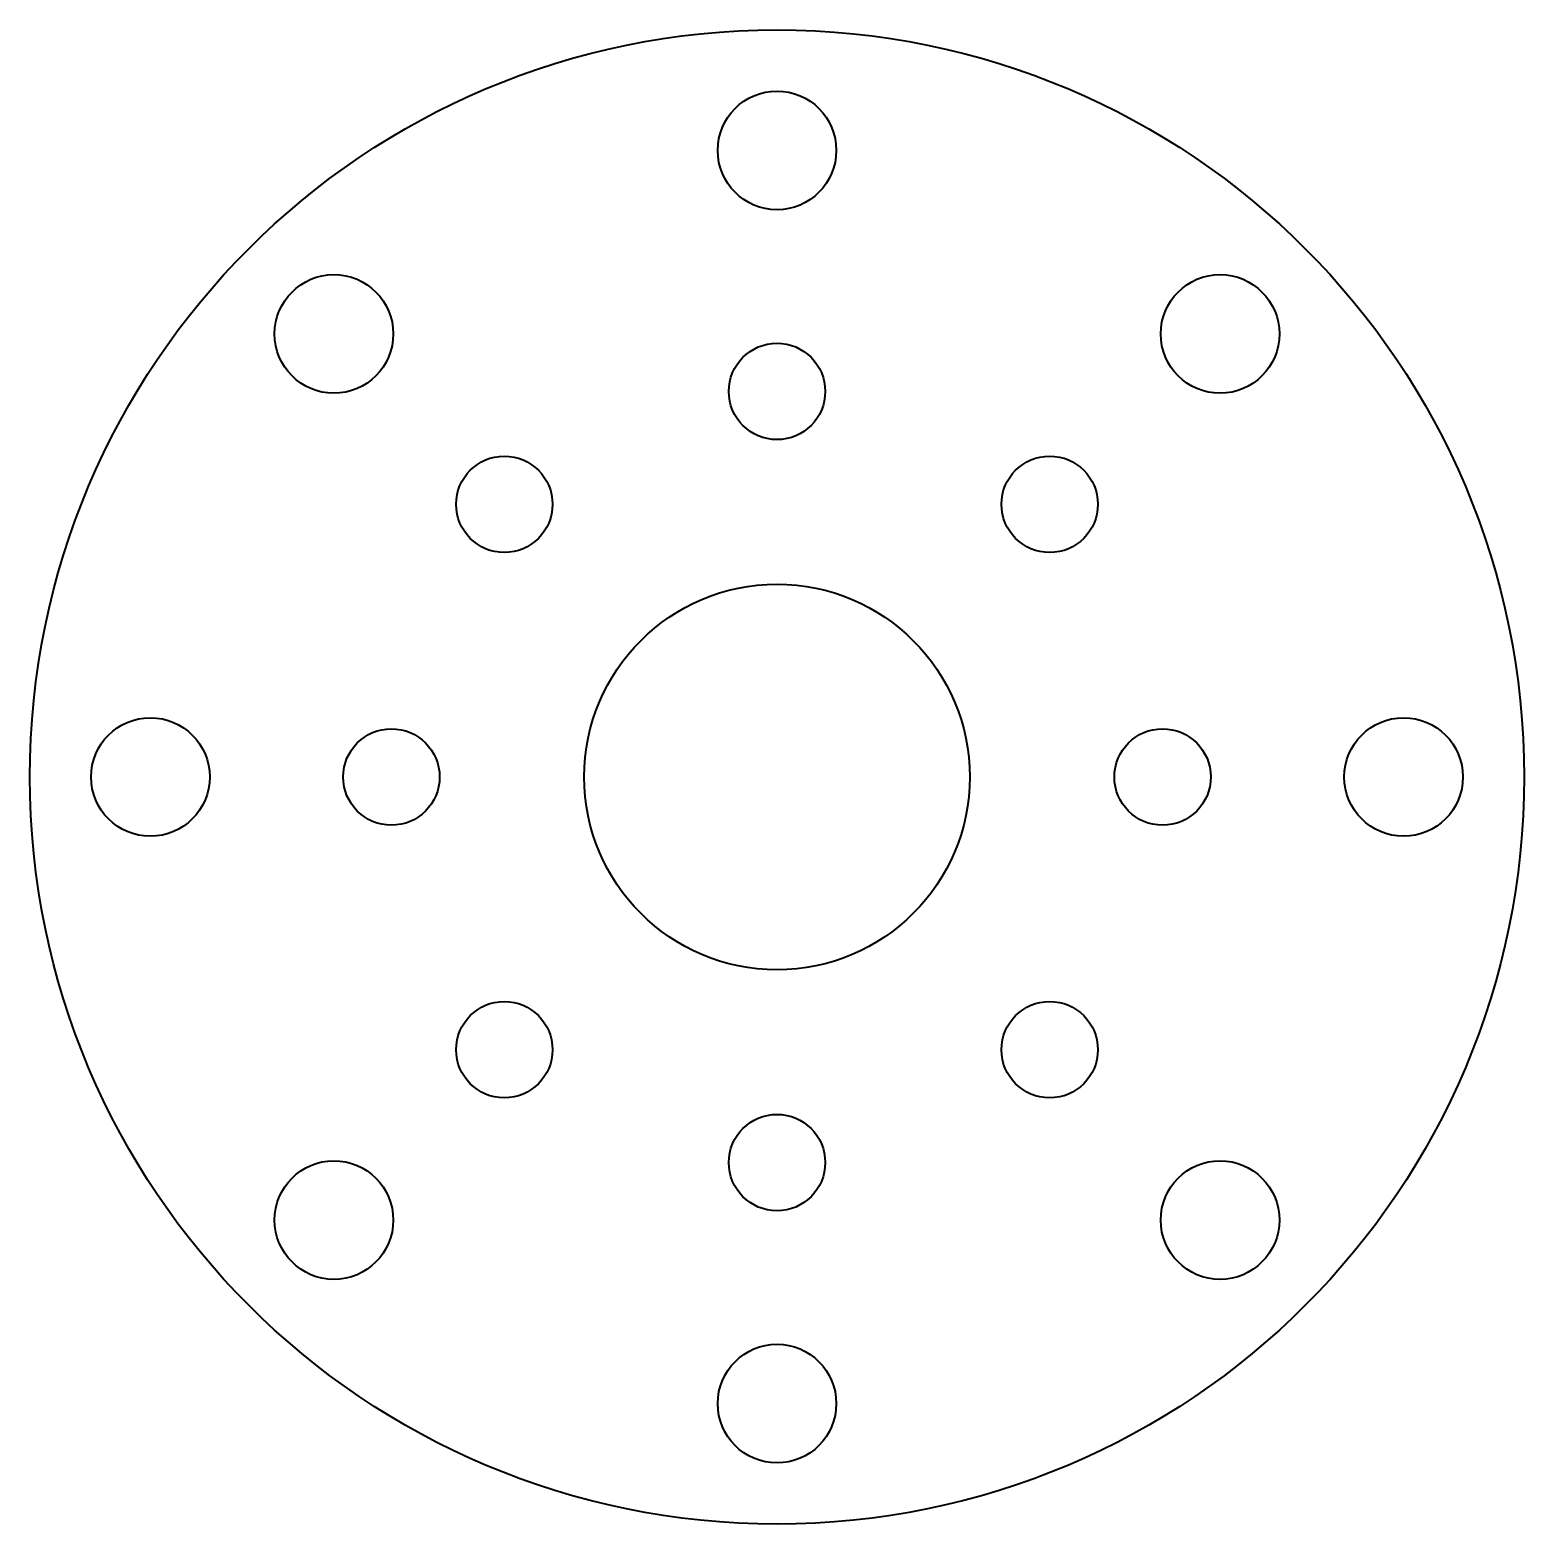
# Model space of a CAD drawing. Header units: inches. Extents: x -15.5 to 15.5, y -15.5 to 15.5.
import ezdxf

# ---------------------------------------------------------------- set-up
doc = ezdxf.new("R2010")
doc.units = ezdxf.units.IN
doc.header["$MEASUREMENT"] = 0
doc.layers.add('Visible', color=7, linetype='Continuous', lineweight=40)

msp = doc.modelspace()

# ---------------------------------------------------------------- linework, layer by layer
at = {"layer": 'Visible'}
for centre, radius in [((0, 0), 15.5), ((0, 13), 1.23), ((-9.192, 9.192), 1.23), ((9.192, 9.192), 1.23), ((0, 8), 1), ((-5.657, 5.657), 1), ((5.657, 5.657), 1), ((0, 0), 4), ((-13, 0), 1.23), ((-8, 0), 1), ((8, 0), 1), ((13, 0), 1.23), ((-5.657, -5.657), 1), ((5.657, -5.657), 1), ((0, -8), 1), ((-9.192, -9.192), 1.23), ((9.192, -9.192), 1.23), ((0, -13), 1.23)]:
    msp.add_circle(centre, radius, dxfattribs=at)

doc.saveas('drawing.dxf')
